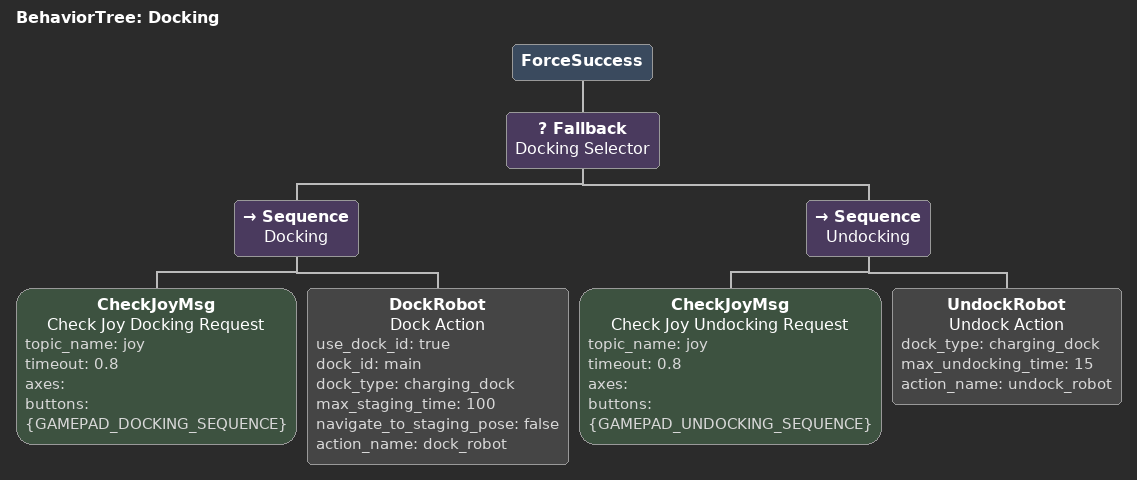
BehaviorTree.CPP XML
<?xml version="1.0" encoding="UTF-8"?>
<root BTCPP_format="4">
  <BehaviorTree ID="Docking">
    <ForceSuccess>
      <Fallback name="Docking Selector">
        <Sequence name="Docking">
          <CheckJoyMsg name="Check Joy Docking Request"
                       topic_name="joy"
                       timeout="0.8"
                       axes=""
                       buttons="{GAMEPAD_DOCKING_SEQUENCE}"/>
          <DockRobot name="Dock Action"
                     use_dock_id="true"
                     dock_id="main"
                     dock_type="charging_dock"
                     max_staging_time="100"
                     navigate_to_staging_pose="false"
                     action_name="dock_robot"/>
        </Sequence>
        <Sequence name="Undocking">
          <CheckJoyMsg name="Check Joy Undocking Request"
                       topic_name="joy"
                       timeout="0.8"
                       axes=""
                       buttons="{GAMEPAD_UNDOCKING_SEQUENCE}"/>
          <UndockRobot name="Undock Action"
                       dock_type="charging_dock"
                       max_undocking_time="15"
                       action_name="undock_robot"/>
        </Sequence>
      </Fallback>
    </ForceSuccess>
  </BehaviorTree>

</root>
